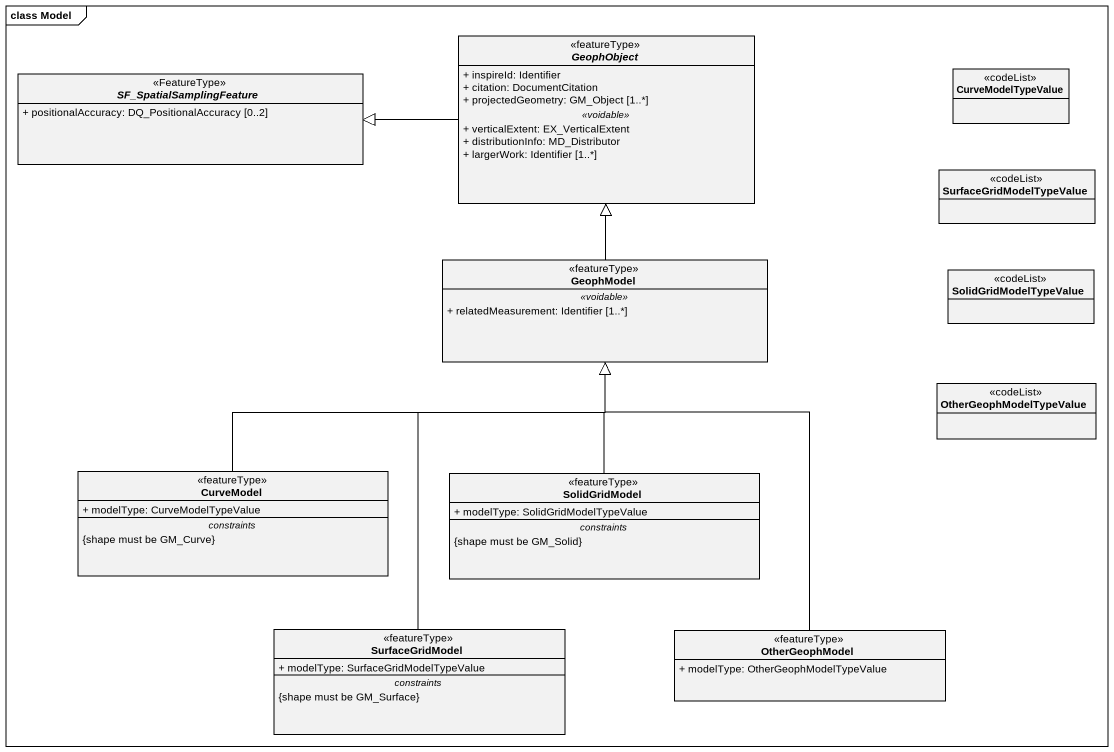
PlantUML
@startuml
mainframe class Model
hide circle
hide empty members
skinparam classAttributeIconSize 0
abstract class GeophObject <<featureType>> {
  + inspireId: Identifier
  + citation: DocumentCitation
  + projectedGeometry: GM_Object [1..*]
  .. <<voidable>> ..
  + verticalExtent: EX_VerticalExtent
  + distributionInfo: MD_Distributor
  + largerWork: Identifier [1..*]
}
abstract class SF_SpatialSamplingFeature <<FeatureType>> {
  + positionalAccuracy: DQ_PositionalAccuracy [0..2]
}
class CurveModelTypeValue <<codeList>>
class SurfaceGridModelTypeValue <<codeList>>
class GeophModel <<featureType>> {
  .. <<voidable>> ..
  + relatedMeasurement: Identifier [1..*]
}
class SolidGridModelTypeValue <<codeList>>
class OtherGeophModelTypeValue <<codeList>>
class CurveModel <<featureType>> {
  + modelType: CurveModelTypeValue
  -- constraints --
  {shape must be GM_Curve}
}
class SolidGridModel <<featureType>> {
  + modelType: SolidGridModelTypeValue
  -- constraints --
  {shape must be GM_Solid}
}
class SurfaceGridModel <<featureType>> {
  + modelType: SurfaceGridModelTypeValue
  -- constraints --
  {shape must be GM_Surface}
}
class OtherGeophModel <<featureType>> {
  + modelType: OtherGeophModelTypeValue
}
GeophObject -left-|> SF_SpatialSamplingFeature
GeophModel -up-|> GeophObject
CurveModel -right-|> GeophModel
SolidGridModel -up-|> GeophModel
SurfaceGridModel -up-|> GeophModel
OtherGeophModel -up-|> GeophModel
@enduml
